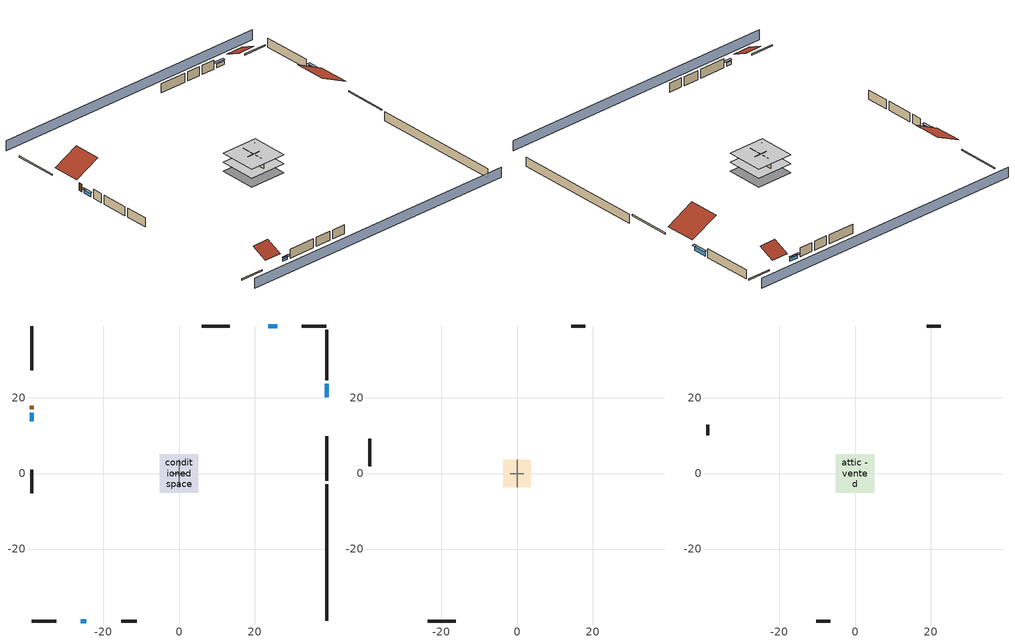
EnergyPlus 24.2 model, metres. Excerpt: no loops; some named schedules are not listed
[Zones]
conditioned space
 floor adiabatic (AdiabaticFloorConstruction): -5.03,-5.03 -5.03,5.03 5.03,5.03 5.03,-5.03 z0.3
 floor foundation (Slab2 construction): -5.03,-5.03 -5.03,5.03 5.03,5.03 5.03,-5.03 z-2.13
 wall outside (RimJoist1 construction): 39.02,-1.85 39.02,9.85 z0.3:0.61
 wall outside (RimJoist2 construction): -39.02,-39.02 -32.53,-39.02 z0.3:0.61
 wall outside (RimJoist3 construction): -39.02,39.02 -39.02,27.32 z0.3:0.61
 wall outside (RimJoist4 construction): 39.02,39.02 32.53,39.02 z0.3:0.61
 wall outside (AdiabaticWallConstruction 1): -39.02,17.94 -39.02,17.03 z0.3:2.34
 wall outside (AdiabaticWallConstruction): 39.02,20.17 39.02,23.81 z0.3:1.52; -25.94,-39.02 -24.51,-39.02 z0.3:1.28; -39.02,16.1 -39.02,13.81 z0.3:1.31; 25.94,39.02 23.55,39.02 z0.3:1.34
 wall outside (Wall3 construction): 39.02,24.74 39.02,38.1 z0.3:2.74
 wall outside (Wall4 construction): -15.34,-39.02 -11.13,-39.02 z0.3:2.74
 wall outside (Wall7 construction): -39.02,0.96 -39.02,-5.2 z0.3:2.74
 wall outside (Wall8 construction): 13.46,39.02 6.04,39.02 z0.3:2.74
 wall foundation (FoundationWall1 construction): 39.02,-39.02 39.02,-2.78 z-2.13:0.3
 wall to garage (Wall5 construction): 0,3.66 0,-3.66 z0.3:2.74
 wall to garage (Wall6 construction): -1.83,0 1.83,0 z0.3:2.74
 window (WindowConstruction): 39.02,20.17 39.02,23.81 z0.3:1.52
 window (WindowConstruction 1): -25.94,-39.02 -24.51,-39.02 z0.3:1.28
 window (WindowConstruction 2): -39.02,16.1 -39.02,13.81 z0.3:1.31
 window (WindowConstruction 3): 25.94,39.02 23.55,39.02 z0.3:1.34
 door (Door): -39.02,17.94 -39.02,17.03 z0.3:2.34
 ceiling adiabatic (AdiabaticFloorConstruction): 5.03,-5.03 5.03,5.03 -5.03,5.03 -5.03,-5.03 z0.3
garage
 floor foundation (Slab1 construction): -3.66,-3.66 -3.66,3.66 3.66,3.66 3.66,-3.66 z0
 wall outside (Wall1 construction): -23.58,-39.02 -16.26,-39.02 z0.3:2.74
 wall outside (Wall12 construction): 18.05,39.02 14.39,39.02 z0.3:2.74
 wall outside (Wall2 construction): -39.02,9.21 -39.02,1.89 z0.3:2.74
attic - vented
 floor to garage (Floor1 construction): -3.66,-3.66 -3.66,3.66 3.66,3.66 3.66,-3.66 z2.74
 floor to conditioned space (Floor2 construction Reversed): -5.03,-5.03 -5.03,5.03 5.03,5.03 5.03,-5.03 z2.74
 wall outside (Wall10 construction): 22.62,39.02 18.98,39.02 z0.3:2.74
 wall outside (Wall11 construction): -39.02,12.88 -39.02,10.13 z0.3:2.74
 wall outside (Wall9 construction): -10.2,-39.02 -6.56,-39.02 z0.3:2.74
 roof outside (Roof1 construction): 39.02,19.24,2.74 31.46,19.24,6.53 31.46,10.78,6.53 39.02,10.78,2.74
 roof outside (Roof2 construction): -26.87,-39.02,2.74 -26.87,-34.79,4.86 -31.6,-34.79,4.86 -31.6,-39.02,2.74
 roof outside (Roof3 construction): 26.87,39.02,2.74 26.87,34.79,4.86 31.6,34.79,4.86 31.6,39.02,2.74
 roof outside (Roof4 construction): -39.02,18.87,2.74 -32.3,18.87,6.11 -32.3,26.39,6.11 -39.02,26.39,2.74
shading: 39.02,43.6 -39.02,43.6 / -39.02,-43.6 39.02,-43.6 z0:2.74; 39.02,24.11 39.02,19.86 39.63,19.86 39.63,24.11 z1.83; -24.2,-39.02 -26.24,-39.02 -26.24,-39.63 -24.2,-39.63 z1.58; -39.02,13.5 -39.02,16.4 -39.63,16.4 -39.63,13.5 z1.62; 23.25,39.02 26.24,39.02 26.24,39.63 23.25,39.63 z1.65
[Building]
Building 1: Terrain=Suburbs
[Site:Location]
Portland Intl Arpt_OR: Latitude {deg}=45.59; Longitude {deg}=-122.6; Time Zone {hr}=-8; Elevation {m}=33; Keep Site Location Information=Yes
[Site:GroundTemperature:Shallow]
10.2558, 8.96328, 8.85977, 9.47314, 11.9355, 14.3863, 16.5111, 17.8571, 17.9714, 16.8767, 14.8061, 12.4304
[Site:WaterMainsTemperature]
Calculation Method=Schedule; Temperature Schedule=mains temperature schedule
[Material] Roughness=Rough; Thermal Absorptance=0.9
Name | Thickness {m} | Conductivity {W/m-K} | Density {kg/m3} | Specific Heat {J/kg-K} | Solar Absorptance | Visible Absorptance
asphalt or fiberglass shingles | 0.00635 | 0.162714 | 1121.4 | 1465.45 | 0.85 | 0.85
ceiling loosefill ins | 0.0846667 | 0.0480833 | 16.02 | 1046.75 | 0.7 | 0.7
ceiling stud and cavity | 0.1397 | 1.39189 | 65.682 | 1177.47 | 0.7 | 0.7
ceiling stud and cavity 1 | 0.1397 | 0.0920385 | 65.682 | 1177.47 | 0.7 | 0.7
concrete 4.0 in. | 0.1016 | 1.803125 | 2242.8 | 837.4 | 0.7 | 0.7
concrete 8.0 in. | 0.2032 | 1.803125 | 2242.8 | 837.4 | 0.7 | 0.7
door material | 0.04445 | 0.0612267 | 512.64 | 1214.23 | 0.7 | 0.7
exterior vertical ins | 0.051816 | 0.029427 | 32.04 | 1214.23 | 0.7 | 0.7
floor covering | 0.0127 | 0.0450781 | 54.468 | 1339.84 | 0.9 | 0.9
floor covering 1 | 0.0127 | 0.0433444 | 54.468 | 1339.84 | 0.6 | 0.6
floor rigid ins; wall rigid ins | 0.512978 | 0.029427 | 32.04 | 1214.23 | 0.7 | 0.7
floor stud and cavity | 0.1397 | 1.75129 | 37.0049 | 1207.88 | 0.7 | 0.7
furniture material conditioned space 1; furniture material garage 1 | 0.1524 | 0.115458 | 640.8 | 1214.23 | 0.6 | 0.6
gypsum board | 0.0127 | 0.160291 | 801 | 837.4 | 0.6 | 0.6
gypsum board 1 | 0.0127 | 0.160291 | 801 | 837.4 | 0.7 | 0.7
osb sheathing 0.5 in. | 0.0127 | 0.115458 | 512.64 | 1214.23 | 0.6 | 0.6
osb sheathing 0.5 in. 1; osb sheathing 0.5 in. 2; osb sheathing 0.5 in. 3 | 0.0127 | 0.115458 | 512.64 | 1214.23 | 0.7 | 0.7
osb sheathing 0.75 in. | 0.01905 | 0.115458 | 512.64 | 1214.23 | 0.7 | 0.7
osb sheathing 2.0 in. | 0.0508 | 0.115458 | 512.64 | 1214.23 | 0.7 | 0.7
rim joist stud and cavity | 0.0508 | 0.0316484 | 125.044 | 1163.47 | 0.6 | 0.6
roof rigid ins | 0.00281632 | 0.029427 | 32.04 | 1214.23 | 0.7 | 0.7
wall stud and cavity | 0.1397 | 0.727959 | 139.0536 | 1170.24 | 0.6 | 0.6
wall stud and cavity 1 | 0.1397 | 0.0951301 | 139.0536 | 1170.24 | 0.7 | 0.7
wall stud and cavity 2 | 0.1397 | 0.0856282 | 139.0536 | 1170.24 | 0.7 | 0.7
wall stud and cavity 3 | 0.0889 | 0.380278 | 52.3479 | 1209.89 | 0.7 | 0.7
wall stud and cavity 4 | 0.0889 | 0.391764 | 83.0341 | 1211.67 | 0.7 | 0.7
wood siding | 0.0254 | 0.102417 | 544.68 | 1172.36 | 0.85 | 0.85
wood siding 1; wood siding 2 | 0.0254 | 0.102417 | 544.68 | 1172.36 | 0.7 | 0.7
[WindowMaterial:SimpleGlazingSystem]
WindowMaterial: U-Factor {W/m2-K}=4.31528; Solar Heat Gain Coefficient=0.67
[Construction]
AdiabaticFloorConstruction: floor stud and cavity, floor rigid ins, osb sheathing 0.75 in., floor covering 1
AdiabaticWallConstruction: wood siding 1, wall rigid ins, wall stud and cavity 3, gypsum board
AdiabaticWallConstruction 1: wood siding 2, wall rigid ins, wall stud and cavity 3, gypsum board
Door: door material
Floor1 construction: ceiling stud and cavity
Floor2 construction Reversed: gypsum board, ceiling stud and cavity 1, ceiling loosefill ins
FoundationWall1 construction: concrete 8.0 in., gypsum board 1
furniture construction conditioned space 1: furniture material conditioned space 1
furniture construction garage 1: furniture material garage 1
PartitionWallConstruction: gypsum board, wall stud and cavity 4, gypsum board
RimJoist1 construction; RimJoist2 construction; RimJoist3 construction; RimJoist4 construction: wood siding, osb sheathing 2.0 in., rim joist stud and cavity
Roof1 construction; Roof2 construction; Roof3 construction; Roof4 construction: asphalt or fiberglass shingles, roof rigid ins, osb sheathing 0.5 in.
Slab1 construction: concrete 4.0 in.
Slab2 construction: concrete 4.0 in., floor covering
Wall1 construction; Wall2 construction: wood siding, osb sheathing 0.5 in. 1, wall stud and cavity
Wall10 construction; Wall11 construction; Wall12 construction; Wall9 construction: wood siding, osb sheathing 0.5 in. 2, wall stud and cavity
Wall3 construction; Wall4 construction: wood siding, osb sheathing 0.5 in. 1, wall stud and cavity 1, gypsum board
Wall5 construction: osb sheathing 0.5 in. 2, wall stud and cavity 2, gypsum board
Wall6 construction: osb sheathing 0.5 in. 3, wall stud and cavity 2, gypsum board
Wall7 construction; Wall8 construction: wood siding, osb sheathing 0.5 in. 2, wall stud and cavity 1, gypsum board
WindowConstruction; WindowConstruction 1; WindowConstruction 2; WindowConstruction 3: WindowMaterial
[Zone] Multiplier=1; Part of Total Floor Area=Yes
Name | Volume {m3}
attic - vented | 143.458
conditioned space | 493.619
garage | 130.484
[Space]
Name | Zone | Volume {m3}
attic - vented 1 | attic - vented | 143.458
conditioned space 1 | conditioned space | 493.619
garage 1 | garage | 130.484
[ZoneInfiltration:EffectiveLeakageArea] Schedule=Always On Discrete
Name | Zone or Space | Effective Air Leakage Area {cm2} | Stack Coefficient | Wind Coefficient
infil attic - vented 1 | attic - vented 1 | 5157.15 | 0.000193418 | 3.6786e-05
infil garage 1 | garage 1 | 543.674 | 0.000129147 | 4.64657e-05
[ZoneMixing]
whole house fan mix: Zone or Space=attic - vented; Schedule=Always On Continuous; Design Flow Rate Calculation Method=Flow/Zone; Design Flow Rate {m3/s}=0; Source Zone or Space=conditioned space
[SurfaceProperty:ExposedFoundationPerimeter] Exposed Perimeter Calculation Method=TotalExposedPerimeter
Name | Total Exposed Perimeter {m}
Slab2 | 36.24072
Slab1 | 18.288
[SurfaceProperty:IncidentSolarMultiplier] Incident Solar Multiplier=1; Incident Solar Multiplier Schedule=trans schedule winter=0.85 summer=0.7
Window1; Window2; Window3; Window4
[InternalMass]
Name | Construction | Zone or ZoneList | Space or SpaceList | Surface Area {m2}
furniture mass conditioned space 1 | furniture construction conditioned space 1 | conditioned space | conditioned space 1 | 80.97429
partition wall mass | PartitionWallConstruction | conditioned space | conditioned space 1 | 202.436
furniture mass garage 1 | furniture construction garage 1 | garage | garage 1 | 5.35122
[Lights] Design Level Calculation Method=LightingLevel; Return Air Fraction=0; Fraction Radiant=0.6; Fraction Visible=0.2; Fraction Replaceable=1
Name | Zone or ZoneList or Space or SpaceList | Schedule | Lighting Level {W}
interior lighting | conditioned space 1 | lighting_interior | 1129.23
garage lighting | garage 1 | lighting_garage | 47.8769
[People]
occupants: Zone or ZoneList or Space or SpaceList=conditioned space 1; Number of People Schedule=occupants; Number of People Calculation Method=People; Number of People=2; Fraction Radiant=0.314171; Sensible Heat Fraction=0.56303; Activity Level Schedule=occupants activity schedule; Carbon Dioxide Generation Rate {m3/s-W}=0; Enable ASHRAE 55 Comfort Warnings=No; Mean Radiant Temperature Calculation Type=EnclosureAveraged
[ElectricEquipment] Zone or ZoneList or Space or SpaceList=conditioned space 1; Design Level Calculation Method=EquipmentLevel
Name | Schedule | Design Level {W} | Fraction Latent | Fraction Radiant | Fraction Lost
ceiling fan | ceiling_fan | 18.467 | 0 | 0.558 | 0
clothes dryer | clothes_dryer | 5841.74 | 0.015 | 0.081 | 0.85
clothes washer | clothes_washer | 327.384 | 0.03 | 0.162 | 0.7
cooking range | cooking_range | 138.055 | 0.16 | 0.384 | 0.2
dishwasher | dishwasher | 777.627 | 0.3 | 0.18 | 0.4
fridge | fridge schedule | 57.5342 | 0 | 0.6 | 0
mech vent bath fan 0 | mech vent bath fan 0 schedule | 30 | 0 | 0 | 1
mech vent house fan | mech vent house fan schedule | 0 | 0 | 0 | 1
mech vent house fan cfis | mech vent house fan cfis schedule | 0 | 0 | 0 | 0
mech vent range fan 0 | mech vent range fan 0 schedule | 30 | 0 | 0 | 1
misc plug loads | plug_loads_other | 691.3 | 0.021 | 0.558 | 0.049
misc tv | plug_loads_tv | 803.817 | 0 | 0.6 | 0
whole house fan | Always On Discrete | 0 | 0 | 0 | 1
[OtherEquipment] Design Level Calculation Method=EquipmentLevel
Name | Fuel Type | Zone or ZoneList or Space or SpaceList | Schedule | Design Level {W} | Fraction Latent | Fraction Radiant | Fraction Lost
clothes dryer 1 | Electricity | conditioned space 1 | clothes_dryer | 0 | 0.015 | 0.081 | 0.85
cooking range 1 | Propane | conditioned space 1 | cooking_range | 4045.99 | 0.16 | 0.384 | 0.2
general water use latent | None | conditioned space 1 | general water use schedule | 44.1266 | 1 | 0 | 0
general water use sensible | None | conditioned space 1 | general water use schedule | -43.4886 | 0 | 0.6 | 0
mech vent house fan latent load | None | conditioned space 1 | Always On Discrete | 0 | 1 | 0 | 0
mech vent house fan sensible load | None | conditioned space 1 | Always On Discrete | 0 | 0 | 0 | 0
water heater energy adjustment1 | Electricity | garage 1 | Always On Discrete | 0.01 | 0 | 0 | 1
water heater lat | None | garage 1 | Always On Discrete | 0 | 1 | 0 | 0
water heater sens | None | garage 1 | Always On Discrete | 0 | 0 | 0 | 0
[ZoneInfiltration:DesignFlowRate] Zone or ZoneList or Space or SpaceList=conditioned space 1; Schedule=Always On Discrete; Design Flow Rate Calculation Method=Flow/Zone; Design Flow Rate {m3/s}=0
infil flow; natural vent flow; whole house fan flow
[AvailabilityManager:Scheduled]
air source heat pump airloop Availability Manager: Schedule=Always On Discrete
[WaterUse:Equipment]
dishwasher: Peak Flow Rate {m3/s}=7.13807e-06; Flow Rate Fraction Schedule=hot_water_dishwasher
[Foundation:Kiva] Wall Depth Below Slab {m}=0.2032
Name | Initial Indoor Air Temperature {C} | Wall Height Above Grade {m} | Custom Block Material Name 1 | Custom Block Depth 1 {m} | Custom Block X Position 1 {m} | Custom Block Z Position 1 {m}
Foundation Kiva 1 | 13.4258 | 0.1016
Foundation Kiva 2 | 22.2222 | 0.3048 | exterior vertical ins | 2.4384 | 0.2159 | 0
[Foundation:Kiva:Settings]
Soil Conductivity {W/m-K}=1.3848; Soil Density {kg/m3}=1842.3; Soil Specific Heat {J/kg-K}=418.7; Ground Solar Absorptivity=0.9; Ground Thermal Absorptivity=0.9; Ground Surface Roughness {m}=0.03; Far-Field Width {m}=40; Deep-Ground Boundary Condition=ZeroFlux; Deep-Ground Depth {m}=40; Minimum Cell Dimension {m}=0.2; Maximum Cell Growth Coefficient=3; Simulation Timestep=Timestep
[Exterior:Lights]
exterior lighting: Schedule=exterior lighting schedule; Design Level {W}=48.0871
[EnergyManagementSystem:GlobalVariable]
air_source_heat_pump_airloop_Fan_RTF
infil_program_Qfan
infil_program_Qinf
natural_vent_program_Qnv
natural_vent_program_Qwhf
[EnergyManagementSystem:Sensor]
Name | Output:Variable or Output:Meter Index Key | Output:Variable or Output:Meter
airflow_gain | infil flow | Infiltration Sensible Heat Gain Energy
airflow_gain_1 | natural vent flow | Infiltration Sensible Heat Gain Energy
airflow_gain_2 | whole house fan flow | Infiltration Sensible Heat Gain Energy
airflow_loss | infil flow | Infiltration Sensible Heat Loss Energy
airflow_loss_1 | natural vent flow | Infiltration Sensible Heat Loss Energy
airflow_loss_2 | whole house fan flow | Infiltration Sensible Heat Loss Energy
clg_load_cond |  | Cooling:EnergyTransfer:Zone:CONDITIONED SPACE
clg_sp_s; clg_sp_s_1 | cooling setpoint | Schedule Value
clothes_dryer_exhaust_0_sch_s | clothes_dryer | Schedule Value
cool_season | cooling season schedule | Schedule Value
htg_load_cond |  | Heating:EnergyTransfer:Zone:CONDITIONED SPACE
htg_sp_s; htg_sp_s_1 | heating setpoint | Schedule Value
ig_ee_conv | ceiling fan | Electric Equipment Convective Heating Energy
ig_ee_conv_1 | clothes dryer | Electric Equipment Convective Heating Energy
ig_ee_conv_3 | cooking range | Electric Equipment Convective Heating Energy
ig_ee_conv_4 | dishwasher | Electric Equipment Convective Heating Energy
ig_ee_conv_5 | fridge | Electric Equipment Convective Heating Energy
ig_ee_conv_6 | misc plug loads | Electric Equipment Convective Heating Energy
ig_ee_conv_7 | misc tv | Electric Equipment Convective Heating Energy
ig_ee_conv_8 | whole house fan | Electric Equipment Convective Heating Energy
ig_ee_rad | ceiling fan | Electric Equipment Radiant Heating Energy
ig_ee_rad_1 | clothes dryer | Electric Equipment Radiant Heating Energy
ig_ee_rad_3 | cooking range | Electric Equipment Radiant Heating Energy
ig_ee_rad_4 | dishwasher | Electric Equipment Radiant Heating Energy
ig_ee_rad_5 | fridge | Electric Equipment Radiant Heating Energy
ig_ee_rad_6 | misc plug loads | Electric Equipment Radiant Heating Energy
ig_ee_rad_7 | misc tv | Electric Equipment Radiant Heating Energy
ig_ee_rad_8 | whole house fan | Electric Equipment Radiant Heating Energy
ig_lgt_conv | interior lighting | Lights Convective Heating Energy
ig_lgt_rad | interior lighting | Lights Radiant Heating Energy
ig_lgt_vis | interior lighting | Lights Visible Radiation Heating Energy
ig_oe_conv | clothes dryer 1 | Other Equipment Convective Heating Energy
ig_oe_conv_1 | cooking range 1 | Other Equipment Convective Heating Energy
ig_oe_conv_2 | general water use latent | Other Equipment Convective Heating Energy
ig_oe_conv_3 | general water use sensible | Other Equipment Convective Heating Energy
ig_oe_rad | clothes dryer 1 | Other Equipment Radiant Heating Energy
ig_oe_rad_1 | cooking range 1 | Other Equipment Radiant Heating Energy
ig_oe_rad_2 | general water use latent | Other Equipment Radiant Heating Energy
ig_oe_rad_3 | general water use sensible | Other Equipment Radiant Heating Energy
ig_ppl_conv | occupants | People Convective Heating Energy
ig_ppl_rad | occupants | People Radiant Heating Energy
im_conv | furniture mass conditioned space 1 | Surface Inside Face Convection Heat Gain Energy
im_conv_1 | partition wall mass | Surface Inside Face Convection Heat Gain Energy
im_ig | furniture mass conditioned space 1 | Surface Inside Face Internal Gains Radiation Heat Gain Energy
im_ig_1 | partition wall mass | Surface Inside Face Internal Gains Radiation Heat Gain Energy
im_lgt | furniture mass conditioned space 1 | Surface Inside Face Lights Radiation Heat Gain Energy
im_lgt_1 | partition wall mass | Surface Inside Face Lights Radiation Heat Gain Energy
im_sol | furniture mass conditioned space 1 | Surface Inside Face Solar Radiation Heat Gain Energy
im_sol_1 | partition wall mass | Surface Inside Face Solar Radiation Heat Gain Energy
im_surf | furniture mass conditioned space 1 | Surface Inside Face Net Surface Thermal Radiation Heat Gain Energy
im_surf_1 | partition wall mass | Surface Inside Face Net Surface Thermal Radiation Heat Gain Energy
mech_vent_bath_fan_0_sch_s | mech vent bath fan 0 schedule | Schedule Value
mech_vent_range_fan_0_sch_s | mech vent range fan 0 schedule | Schedule Value
mv_conv | mech vent bath fan 0 | Electric Equipment Convective Heating Energy
mv_conv_1 | mech vent house fan | Electric Equipment Convective Heating Energy
mv_conv_2 | mech vent house fan cfis | Electric Equipment Convective Heating Energy
mv_conv_3 | mech vent range fan 0 | Electric Equipment Convective Heating Energy
mv_conv_4 | mech vent house fan latent load | Other Equipment Convective Heating Energy
mv_conv_5 | mech vent house fan sensible load | Other Equipment Convective Heating Energy
mv_rad | mech vent bath fan 0 | Electric Equipment Radiant Heating Energy
mv_rad_1 | mech vent house fan | Electric Equipment Radiant Heating Energy
mv_rad_2 | mech vent house fan cfis | Electric Equipment Radiant Heating Energy
mv_rad_3 | mech vent range fan 0 | Electric Equipment Radiant Heating Energy
mv_rad_4 | mech vent house fan latent load | Other Equipment Radiant Heating Energy
mv_rad_5 | mech vent house fan sensible load | Other Equipment Radiant Heating Energy
natural_vent_s | natural vent schedule | Schedule Value
out_pb_s |  | Site Outdoor Air Barometric Pressure
out_wt_s |  | Site Outdoor Air Humidity Ratio
site_vw_s |  | Site Wind Speed
ss_back_out | Window1 | Surface Window Shortwave from Zone Back Out Window Heat Transfer Rate
ss_back_out_1 | Window2 | Surface Window Shortwave from Zone Back Out Window Heat Transfer Rate
ss_back_out_2 | Window3 | Surface Window Shortwave from Zone Back Out Window Heat Transfer Rate
ss_back_out_3 | Window4 | Surface Window Shortwave from Zone Back Out Window Heat Transfer Rate
ss_conv | Door1 | Surface Inside Face Convection Heat Gain Energy
ss_conv_1 | Window1 | Surface Inside Face Convection Heat Gain Energy
ss_conv_2 | Window2 | Surface Inside Face Convection Heat Gain Energy
ss_conv_3 | Window3 | Surface Inside Face Convection Heat Gain Energy
ss_conv_4 | Window4 | Surface Inside Face Convection Heat Gain Energy
ss_ig | Door1 | Surface Inside Face Internal Gains Radiation Heat Gain Energy
ss_ig_1 | Window1 | Surface Inside Face Internal Gains Radiation Heat Gain Energy
ss_ig_2 | Window2 | Surface Inside Face Internal Gains Radiation Heat Gain Energy
ss_ig_3 | Window3 | Surface Inside Face Internal Gains Radiation Heat Gain Energy
ss_ig_4 | Window4 | Surface Inside Face Internal Gains Radiation Heat Gain Energy
ss_lgt | Door1 | Surface Inside Face Lights Radiation Heat Gain Energy
ss_sol | Door1 | Surface Inside Face Solar Radiation Heat Gain Energy
ss_surf | Door1 | Surface Inside Face Net Surface Thermal Radiation Heat Gain Energy
ss_surf_1 | Window1 | Surface Inside Face Net Surface Thermal Radiation Heat Gain Energy
ss_surf_2 | Window2 | Surface Inside Face Net Surface Thermal Radiation Heat Gain Energy
ss_surf_3 | Window3 | Surface Inside Face Net Surface Thermal Radiation Heat Gain Energy
ss_surf_4 | Window4 | Surface Inside Face Net Surface Thermal Radiation Heat Gain Energy
ss_trans_in | Window1 | Surface Window Transmitted Solar Radiation Rate
ss_trans_in_1 | Window2 | Surface Window Transmitted Solar Radiation Rate
ss_trans_in_2 | Window3 | Surface Window Transmitted Solar Radiation Rate
ss_trans_in_3 | Window4 | Surface Window Transmitted Solar Radiation Rate
ss_trans_out | Window1 | Surface Inside Face Initial Transmitted Diffuse Transmitted Out Window Solar Radiation Rate
ss_trans_out_1 | Window2 | Surface Inside Face Initial Transmitted Diffuse Transmitted Out Window Solar Radiation Rate
ss_trans_out_2 | Window3 | Surface Inside Face Initial Transmitted Diffuse Transmitted Out Window Solar Radiation Rate
ss_trans_out_3 | Window4 | Surface Inside Face Initial Transmitted Diffuse Transmitted Out Window Solar Radiation Rate
s_conv | Floor2 | Surface Inside Face Convection Heat Gain Energy
s_conv_1 | FoundationWall1 | Surface Inside Face Convection Heat Gain Energy
s_conv_10 | Wall4 | Surface Inside Face Convection Heat Gain Energy
s_conv_11 | Wall5 | Surface Inside Face Convection Heat Gain Energy
s_conv_12 | Wall6 | Surface Inside Face Convection Heat Gain Energy
s_conv_13 | Wall7 | Surface Inside Face Convection Heat Gain Energy
s_conv_14 | Wall8 | Surface Inside Face Convection Heat Gain Energy
s_conv_2 | inferred conditioned ceiling | Surface Inside Face Convection Heat Gain Energy
s_conv_3 | inferred conditioned floor | Surface Inside Face Convection Heat Gain Energy
s_conv_4 | RimJoist1 | Surface Inside Face Convection Heat Gain Energy
s_conv_5 | RimJoist2 | Surface Inside Face Convection Heat Gain Energy
s_conv_6 | RimJoist3 | Surface Inside Face Convection Heat Gain Energy
s_conv_7 | RimJoist4 | Surface Inside Face Convection Heat Gain Energy
s_conv_8 | Slab2 | Surface Inside Face Convection Heat Gain Energy
s_conv_9 | Wall3 | Surface Inside Face Convection Heat Gain Energy
s_ig | Floor2 | Surface Inside Face Internal Gains Radiation Heat Gain Energy
s_ig_1 | FoundationWall1 | Surface Inside Face Internal Gains Radiation Heat Gain Energy
s_ig_10 | Wall4 | Surface Inside Face Internal Gains Radiation Heat Gain Energy
s_ig_11 | Wall5 | Surface Inside Face Internal Gains Radiation Heat Gain Energy
s_ig_12 | Wall6 | Surface Inside Face Internal Gains Radiation Heat Gain Energy
s_ig_13 | Wall7 | Surface Inside Face Internal Gains Radiation Heat Gain Energy
s_ig_14 | Wall8 | Surface Inside Face Internal Gains Radiation Heat Gain Energy
s_ig_2 | inferred conditioned ceiling | Surface Inside Face Internal Gains Radiation Heat Gain Energy
s_ig_3 | inferred conditioned floor | Surface Inside Face Internal Gains Radiation Heat Gain Energy
s_ig_4 | RimJoist1 | Surface Inside Face Internal Gains Radiation Heat Gain Energy
s_ig_5 | RimJoist2 | Surface Inside Face Internal Gains Radiation Heat Gain Energy
s_ig_6 | RimJoist3 | Surface Inside Face Internal Gains Radiation Heat Gain Energy
s_ig_7 | RimJoist4 | Surface Inside Face Internal Gains Radiation Heat Gain Energy
s_ig_8 | Slab2 | Surface Inside Face Internal Gains Radiation Heat Gain Energy
s_ig_9 | Wall3 | Surface Inside Face Internal Gains Radiation Heat Gain Energy
s_lgt | Floor2 | Surface Inside Face Lights Radiation Heat Gain Energy
s_lgt_1 | FoundationWall1 | Surface Inside Face Lights Radiation Heat Gain Energy
s_lgt_10 | Wall4 | Surface Inside Face Lights Radiation Heat Gain Energy
s_lgt_11 | Wall5 | Surface Inside Face Lights Radiation Heat Gain Energy
s_lgt_12 | Wall6 | Surface Inside Face Lights Radiation Heat Gain Energy
s_lgt_13 | Wall7 | Surface Inside Face Lights Radiation Heat Gain Energy
s_lgt_14 | Wall8 | Surface Inside Face Lights Radiation Heat Gain Energy
s_lgt_2 | inferred conditioned ceiling | Surface Inside Face Lights Radiation Heat Gain Energy
s_lgt_3 | inferred conditioned floor | Surface Inside Face Lights Radiation Heat Gain Energy
s_lgt_4 | RimJoist1 | Surface Inside Face Lights Radiation Heat Gain Energy
s_lgt_5 | RimJoist2 | Surface Inside Face Lights Radiation Heat Gain Energy
s_lgt_6 | RimJoist3 | Surface Inside Face Lights Radiation Heat Gain Energy
s_lgt_7 | RimJoist4 | Surface Inside Face Lights Radiation Heat Gain Energy
s_lgt_8 | Slab2 | Surface Inside Face Lights Radiation Heat Gain Energy
s_lgt_9 | Wall3 | Surface Inside Face Lights Radiation Heat Gain Energy
